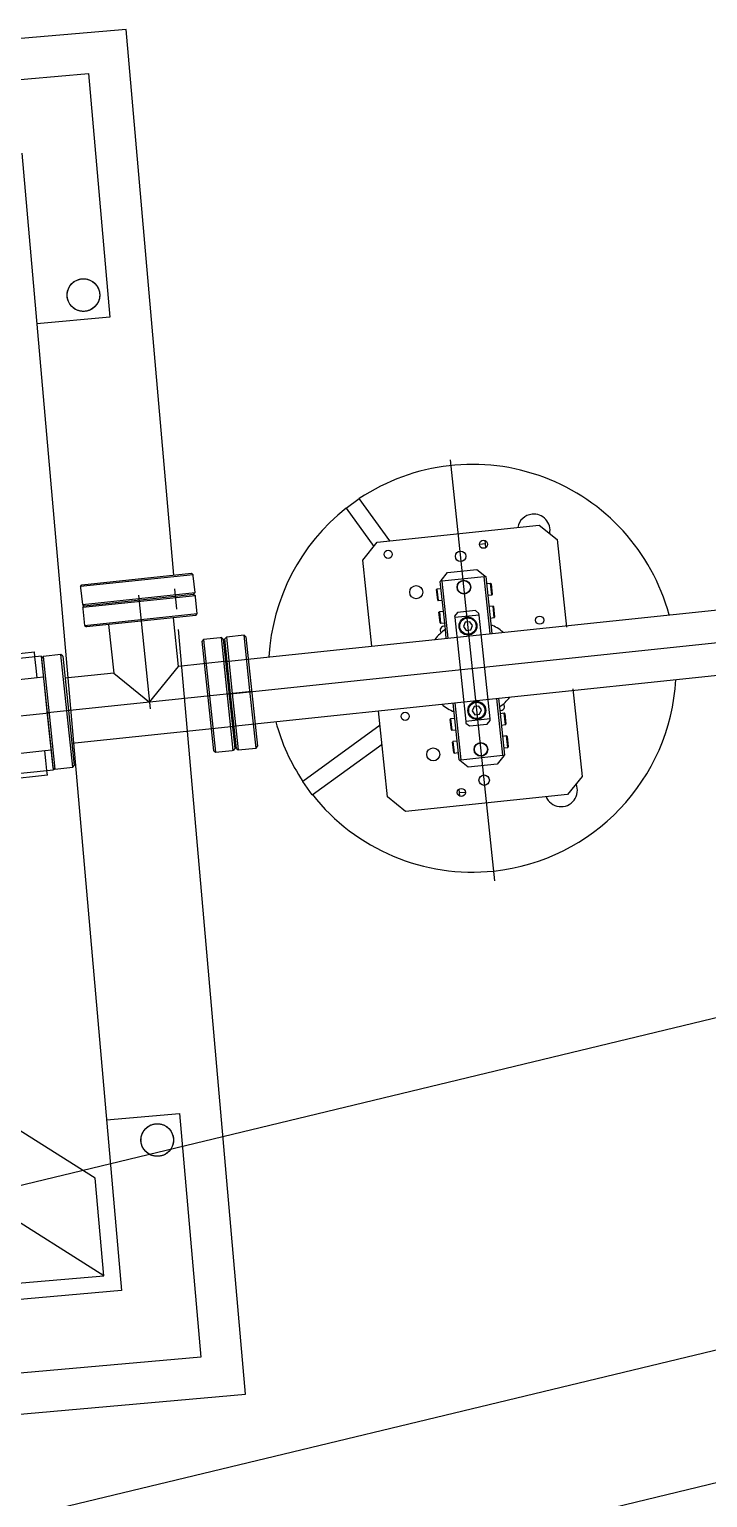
# Model space of a CAD drawing. Extents: x -50 to 48714, y -13211 to 6743.
# Drawn here: x 22263 to 22679, y -99 to 801 of the extents above; entities that cross this region are included whole.
import ezdxf

# ---------------------------------------------------------------- set-up
doc = ezdxf.new("R2010")
doc.units = 0
doc.header["$LTSCALE"] = 50
doc.linetypes.add('UE46_HMI$0$DASH_CENTER', pattern=[36, 24, -3, 6, -3])
doc.linetypes.add('UE46_HMI$0$PHANTOM', pattern=[2.5, 1.25, -0.25, 0.25, -0.25, 0.25, -0.25])
doc.layers.get('0').update_dxf_attribs({"linetype": 'CONTINUOUS'})
for name, color, linetype in [('UE46_HMI$0$1', 7, 'CONTINUOUS'), ('UE46_HMI$0$AM_VIS', 7, 'CONTINUOUS'), ('UE46_HMI$0$AUTOVUE_8', 7, 'CONTINUOUS'), ('UE46_HMI$0$MEDIENVERSORGUN', 40, 'CONTINUOUS')]:
    doc.layers.add(name, color=color, linetype=linetype)

# ---------------------------------------------------------------- blocks, each defined once
blk = doc.blocks.new('UE46_HMI$0$T_STUECK_CF40_1')
at = {"layer": 'UE46_HMI$0$1', "color": 7, "linetype": 'CONTINUOUS'}
for p, q in [((5294.99, 461.07), (5362.1, 468.12)), ((5362.1, 468.12), (5363.2, 467.23)), ((5363.2, 467.23), (5294.1, 459.97)), ((5294.1, 459.97), (5294.99, 461.07)), ((5294.1, 459.97), (5294.18, 459.17)), ((5294.18, 459.17), (5294.17, 459.17)), ((5294.17, 459.17), (5295.24, 449.03)), ((5363.29, 466.44), (5363.2, 467.23)), ((5363.29, 466.44), (5363.29, 466.44)), ((5364.36, 456.29), (5363.29, 466.44)), ((5295.24, 449.03), (5364.36, 456.29)), ((5364.56, 454.3), (5295.46, 447.04)), ((5296.35, 448.14), (5363.46, 455.19)), ((5363.46, 455.19), (5364.56, 454.3)), ((5363.47, 455.2), (5364.36, 456.29)), ((5364.64, 453.51), (5364.56, 454.3)), ((5364.64, 453.51), (5364.65, 453.51)), ((5365.72, 443.37), (5364.65, 453.51)), ((5295.24, 449.03), (5296.34, 448.14)), ((5295.46, 447.04), (5296.35, 448.14)), ((5295.46, 447.04), (5295.54, 446.25)), ((5295.54, 446.25), (5295.53, 446.25)), ((5295.53, 446.25), (5296.6, 436.1)), ((5296.6, 436.1), (5365.72, 443.37)), ((5364.83, 442.27), (5297.7, 435.21)), ((5364.83, 442.27), (5365.72, 443.37)), ((5296.6, 436.1), (5297.7, 435.21)), ((5311.37, 436.65), (5314.51, 406.81)), ((5354.29, 410.99), (5351.15, 440.83)), ((5383.58, 428.9), (5382.69, 427.8)), ((5386.22, 394.24), (5382.69, 427.8)), ((5394.52, 430.05), (5383.58, 428.9)), ((5383.58, 428.9), (5387.21, 394.34)), ((5398.07, 396.24), (5394.52, 430.05)), ((5395.62, 429.16), (5394.52, 430.05)), ((5395.62, 429.16), (5399.22, 394.85)), ((5271.2, 417.09), (5270.31, 415.99)), ((5273.74, 383.32), (5270.31, 415.99)), ((5282.14, 418.24), (5271.2, 417.09)), ((5271.2, 417.09), (5274.89, 381.94)), ((5285.75, 383.83), (5282.14, 418.24)), ((5283.24, 417.35), (5282.14, 418.24)), ((5283.24, 417.35), (5286.75, 383.93)), ((5384.13, 414.13), (5354.29, 410.99)), ((5314.51, 406.81), (5284.67, 403.68)), ((5314.51, 406.81), (5336.49, 389.01)), ((5336.49, 389.01), (5354.29, 410.99)), ((5401.78, 360.93), (5398.07, 396.24)), ((5389.74, 360.67), (5386.22, 394.24)), ((5387.21, 394.34), (5390.84, 359.78)), ((5399.22, 394.85), (5402.67, 362.03)), ((5277.36, 348.86), (5273.74, 383.32)), ((5274.89, 381.94), (5278.46, 347.97)), ((5289.4, 349.12), (5285.75, 383.83)), ((5286.75, 383.93), (5290.29, 350.22)), ((5288.85, 363.9), (5388.31, 374.35)), ((5389.74, 360.67), (5390.84, 359.78)), ((5390.84, 359.78), (5401.78, 360.93)), ((5401.78, 360.93), (5402.67, 362.03)), ((5277.36, 348.86), (5278.46, 347.97)), ((5278.46, 347.97), (5289.4, 349.12)), ((5289.4, 349.12), (5290.29, 350.22))]:
    blk.add_line(p, q, dxfattribs=at)
at = {"layer": 'UE46_HMI$0$1', "color": 4, "linetype": 'UE46_HMI$0$DASH_CENTER'}
for p, q in [((5329.59, 454.65), (5336.9, 385.08)), ((5399.14, 395.6), (5273.83, 382.43))]:
    blk.add_line(p, q, dxfattribs=at)
blk = doc.blocks.new('UE46_HMI$0$VAT_PNEUMATIKA4')
at = {"layer": 'UE46_HMI$0$1', "color": 4, "linetype": 'UE46_HMI$0$DASH_CENTER'}
blk.add_line((5238.03, 378.69), (5274.82, 382.57), dxfattribs=at)
at = {"layer": 'UE46_HMI$0$AUTOVUE_8', "color": 7, "linetype": 'CONTINUOUS'}
for p, q in [((5270.16, 417.28), (5235.35, 413.61)), ((5240.01, 417.11), (5265.87, 419.84)), ((5240.32, 414.13), (5240.01, 417.11)), ((5241.06, 407.17), (5240.32, 414.13)), ((5266.18, 416.86), (5265.87, 419.84)), ((5266.92, 409.9), (5266.18, 416.86)), ((5277.5, 347.66), (5270.16, 417.28)), ((5235.35, 413.61), (5242.69, 343.99)), ((5241.69, 401.2), (5241.06, 407.17)), ((5267.54, 403.93), (5266.92, 409.9)), ((5241.69, 401.2), (5236.72, 400.68)), ((5267.54, 403.93), (5241.69, 401.2)), ((5271.52, 404.35), (5267.54, 403.93)), ((5246.41, 356.45), (5241.44, 355.93)), ((5272.26, 359.18), (5246.41, 356.45)), ((5247.04, 350.48), (5246.41, 356.45)), ((5276.24, 359.6), (5272.26, 359.18)), ((5272.89, 353.21), (5272.26, 359.18)), ((5273.52, 347.24), (5272.89, 353.21)), ((5242.69, 343.99), (5277.5, 347.66)), ((5247.67, 344.52), (5247.04, 350.48)), ((5247.98, 341.53), (5247.67, 344.52)), ((5273.84, 344.26), (5247.98, 341.53)), ((5273.84, 344.26), (5273.52, 347.24))]:
    blk.add_line(p, q, dxfattribs=at)
blk = doc.blocks.new('UE46_HMI$0$ROHR4')
at = {"layer": 'UE46_HMI$0$1', "color": 7, "linetype": 'CONTINUOUS'}
for p, q in [((5383.13, 414.06), (6597.44, 541.69)), ((5387.31, 374.28), (6601.62, 501.91)), ((5369.65, 427.49), (5368.76, 426.39)), ((5375.82, 359.26), (5368.76, 426.39)), ((5379.79, 428.55), (5369.65, 427.49)), ((5369.65, 427.49), (5376.91, 358.37)), ((5380.59, 428.63), (5379.79, 428.54)), ((5379.79, 428.55), (5379.79, 428.54)), ((5381.69, 427.74), (5380.59, 428.63)), ((5387.85, 359.53), (5380.59, 428.63)), ((5381.69, 427.74), (5388.74, 360.62)), ((5388.74, 360.62), (5387.85, 359.53)), ((5375.82, 359.26), (5376.91, 358.37)), ((5376.91, 358.37), (5387.06, 359.43)), ((5387.85, 359.53), (5387.06, 359.44)), ((5387.06, 359.44), (5387.06, 359.43))]:
    blk.add_line(p, q, dxfattribs=at)
at = {"layer": 'UE46_HMI$0$1', "color": 4, "linetype": 'UE46_HMI$0$DASH_CENTER'}
blk.add_line((5384.22, 394.06), (6600.52, 521.9), dxfattribs=at)
blk = doc.blocks.new('UE46_HMI$0$SRS40_L___BLAT2')
at = {"layer": 'UE46_HMI$0$1', "color": 4, "linetype": 'UE46_HMI$0$DASH_CENTER'}
blk.add_line((5548.19, 279.54), (5521.06, 537.71), dxfattribs=at)
at = {"layer": 'UE46_HMI$0$1', "color": 7, "linetype": 'CONTINUOUS'}
for p, q in [((5456.98, 508.05), (5465.07, 513.92)), ((5483.9, 488), (5465.07, 513.92)), ((5456.98, 508.05), (5474.01, 484.6)), ((5476.09, 487.18), (5575.55, 497.63)), ((5575.55, 497.63), (5586.54, 488.73)), ((5467.19, 476.19), (5476.09, 487.18)), ((5542.57, 486.12), (5538.79, 485.72)), ((5542.57, 486.12), (5542.36, 488.14)), ((5542.8, 483.9), (5542.57, 486.12)), ((5586.54, 488.73), (5592.18, 435.03)), ((5472.73, 423.48), (5467.19, 476.19)), ((5515.27, 463.64), (5519.27, 468.59)), ((5519.27, 468.59), (5537.17, 470.47)), ((5537.17, 470.47), (5542.12, 466.47)), ((5514.82, 463.09), (5515.27, 463.64)), ((5517.71, 435.64), (5514.82, 463.09)), ((5515.27, 463.64), (5515.82, 463.2)), ((5541.68, 465.92), (5515.82, 463.2)), ((5515.82, 463.2), (5519.48, 428.39)), ((5542.12, 466.47), (5541.68, 465.92)), ((5545.33, 431.11), (5541.68, 465.92)), ((5542.12, 466.47), (5542.67, 466.02)), ((5542.67, 466.02), (5546.33, 431.21)), ((5545.68, 461.81), (5543.14, 461.55)), ((5546.41, 454.85), (5545.68, 461.81)), ((5545.95, 461.59), (5546.63, 455.12)), ((5513.21, 451.61), (5512.53, 458.08)), ((5515.29, 458.62), (5512.76, 458.35)), ((5512.76, 458.35), (5513.49, 451.39)), ((5513.49, 451.39), (5516.03, 451.66)), ((5543.87, 454.58), (5546.41, 454.85)), ((5514.68, 437.69), (5514, 444.15)), ((5516.76, 444.69), (5514.22, 444.43)), ((5514.22, 444.43), (5514.95, 437.47)), ((5525.37, 444.09), (5523.59, 441.89)), ((5523.59, 441.89), (5523.69, 440.9)), ((5538.61, 442.47), (5523.69, 440.9)), ((5536.31, 445.24), (5525.37, 444.09)), ((5538.5, 443.46), (5536.31, 445.24)), ((5538.61, 442.47), (5538.5, 443.46)), ((5545.3, 378.82), (5538.61, 442.47)), ((5547.14, 447.89), (5544.6, 447.62)), ((5547.87, 440.93), (5547.14, 447.89)), ((5547.41, 447.67), (5548.09, 441.2)), ((5514.95, 437.47), (5517.49, 437.73)), ((5517.92, 433.65), (5517.71, 435.64)), ((5518.48, 428.29), (5517.92, 433.65)), ((5523.69, 440.9), (5530.38, 377.25)), ((5530.12, 438.06), (5528.94, 435.42)), ((5528.94, 435.42), (5530.64, 433.08)), ((5532.92, 438.35), (5530.12, 438.06)), ((5530.64, 433.08), (5533.44, 433.38)), ((5534.61, 436.01), (5532.92, 438.35)), ((5533.44, 433.38), (5534.61, 436.01)), ((5545.34, 440.66), (5547.87, 440.93)), ((5596.15, 397.23), (5601.8, 343.53)), ((5526.32, 353.7), (5522.66, 388.5)), ((5523.66, 388.61), (5527.32, 353.8)), ((5553.17, 356.52), (5549.51, 391.33)), ((5550.51, 391.43), (5551.07, 386.06)), ((5482.45, 330.99), (5476.91, 383.7)), ((5521.58, 372.05), (5520.9, 378.52)), ((5523.66, 379.06), (5521.12, 378.79)), ((5521.12, 378.79), (5521.85, 371.83)), ((5545.3, 378.82), (5530.38, 377.25)), ((5535.55, 386.34), (5534.38, 383.7)), ((5534.38, 383.7), (5536.08, 381.37)), ((5538.35, 386.63), (5535.55, 386.34)), ((5536.08, 381.37), (5538.87, 381.66)), ((5540.05, 384.3), (5538.35, 386.63)), ((5538.87, 381.66), (5540.05, 384.3)), ((5545.4, 377.82), (5545.3, 378.82)), ((5551.07, 386.06), (5551.28, 384.07)), ((5551.28, 384.07), (5554.17, 356.62)), ((5554.04, 382.25), (5551.5, 381.98)), ((5554.77, 375.29), (5554.04, 382.25)), ((5554.31, 382.03), (5554.99, 375.56)), ((5477.84, 374.88), (5430.43, 340.43)), ((5521.85, 371.83), (5524.39, 372.09)), ((5530.38, 377.25), (5530.49, 376.26)), ((5530.49, 376.26), (5532.68, 374.48)), ((5532.68, 374.48), (5543.62, 375.62)), ((5543.62, 375.62), (5545.4, 377.82)), ((5552.23, 375.02), (5554.77, 375.29)), ((5436.31, 332.34), (5479.05, 363.39)), ((5523.04, 358.13), (5522.36, 364.59)), ((5525.12, 365.13), (5522.58, 364.87)), ((5522.58, 364.87), (5523.31, 357.9)), ((5555.5, 368.33), (5552.97, 368.06)), ((5553.7, 361.1), (5556.23, 361.36)), ((5556.23, 361.36), (5555.5, 368.33)), ((5555.78, 368.1), (5556.46, 361.64)), ((5523.31, 357.9), (5525.85, 358.17)), ((5526.87, 353.25), (5526.32, 353.7)), ((5527.32, 353.8), (5526.87, 353.25)), ((5531.82, 349.25), (5526.87, 353.25)), ((5527.32, 353.8), (5553.17, 356.52)), ((5549.72, 351.13), (5531.82, 349.25)), ((5553.72, 356.07), (5549.72, 351.13)), ((5553.72, 356.07), (5553.17, 356.52)), ((5554.17, 356.62), (5553.72, 356.07)), ((5601.8, 343.53), (5592.9, 332.54)), ((5436.31, 332.34), (5430.43, 340.43)), ((5526.2, 335.72), (5526.42, 333.6)), ((5526.42, 333.6), (5530.2, 333.99)), ((5526.42, 333.6), (5526.65, 331.47)), ((5493.45, 322.09), (5482.45, 330.99)), ((5592.9, 332.54), (5493.45, 322.09))]:
    blk.add_line(p, q, dxfattribs=at)
for centre, radius in [((5541.29, 485.88), 2.5), ((5482.81, 479.74), 2.5), ((5527.28, 478.48), 3.2), ((5527.28, 478.48), 3.2), ((5500.03, 456.51), 4), ((5529.27, 459.58), 4.2), ((5529.27, 459.58), 4), ((5531.78, 435.72), 5.5), ((5575.74, 439.33), 2.5), ((5531.78, 435.72), 5), ((5537.21, 384), 5.5), ((5537.21, 384), 5), ((5493.25, 380.39), 2.5), ((5510.48, 357.06), 4), ((5539.72, 360.13), 4.2), ((5539.72, 360.13), 4), ((5541.71, 341.24), 3.2), ((5541.71, 341.24), 3.2), ((5527.72, 333.73), 2.5)]:
    blk.add_circle(centre, radius, dxfattribs=at)
for centre, radius, start, end in [((5534.5, 409.86), 125, 15.2069, 123.70756), ((5534.5, 409.86), 125, 128.29244, 176.7931), ((5572.12, 494.36), 10, 96, 169.18604), ((5572.12, 494.36), 10, -10.98477, 96), ((5545.7, 461.56), 0.25, 6, 96), ((5512.78, 458.1), 0.25, 96, -174), ((5513.46, 451.64), 0.25, -174, -84), ((5546.38, 455.1), 0.25, -84, 6), ((5514.25, 444.18), 0.25, 96, -174), ((5547.17, 447.64), 0.25, 6, 96), ((5547.85, 441.18), 0.25, -84, 6), ((5534.5, 409.86), 29, 124.86573, 142.39718), ((5514.93, 437.72), 0.25, -174, -84), ((5517.26, 433.18), 2.5, 79.7398, -141.03859), ((5534.5, 409.86), 29, 49.60282, 67.13427), ((5534.5, 409.86), 125, -84, -3.2069), ((5534.5, 409.86), 29, -130.39718, -112.86573), ((5534.5, 409.86), 29, -55.13427, -37.60282), ((5551.73, 386.53), 2.5, -100.2602, 38.96141), ((5521.15, 378.54), 0.25, 96, -174), ((5554.06, 382), 0.25, 6, 96), ((5534.5, 409.86), 125, -164.7931, -146.29244), ((5521.83, 372.08), 0.25, -174, -84), ((5554.74, 375.54), 0.25, -84, 6), ((5522.61, 364.62), 0.25, 96, -174), ((5555.53, 368.08), 0.25, 6, 96), ((5556.21, 361.61), 0.25, -84, 6), ((5523.29, 358.15), 0.25, -174, -84), ((5588.87, 335.02), 10, -157.18604, 22.98477), ((5534.5, 409.86), 125, -141.70756, -84)]:
    blk.add_arc(centre, radius, start, end, dxfattribs=at)
blk = doc.blocks.new('UE46_HMI$0$SOCKEL__41')
at = {"layer": 'UE46_HMI$0$1', "color": 7, "linetype": 'CONTINUOUS'}
for p, q in [((5322.05, 801.55), (4634.67, 741.41)), ((5351.32, 466.99), (5322.05, 801.55)), ((4634.67, 741.41), (4707.88, -95.39)), ((5395.26, -35.26), (5359.69, 371.34)), ((4707.88, -95.39), (5395.26, -35.26))]:
    blk.add_line(p, q, dxfattribs=at)
at = {"layer": 'UE46_HMI$0$1', "color": 4, "linetype": 'UE46_HMI$0$PHANTOM'}
blk.add_line((5359.69, 371.34), (5351.32, 466.99), dxfattribs=at)
at = {"layer": 'UE46_HMI$0$AM_VIS', "color": 4, "linetype": 'UE46_HMI$0$PHANTOM'}
for centre in [(5165.89, 747.73), (4678.26, 705.07), (5295.9, 638.65), (4808.26, 595.99), (5341.22, 120.63), (4853.58, 77.96), (5232.13, -9.37), (4744.49, -52.04)]:
    blk.add_circle(centre, 10, dxfattribs=at)
blk = doc.blocks.new('UE46_HMI')
at = {"layer": 'UE46_HMI$0$1', "color": 7, "linetype": 'CONTINUOUS'}
blk.add_line((5248.57, 32.15), (5308.34, 37.38), dxfattribs=at)
at = {"layer": 'UE46_HMI$0$AM_VIS', "color": 7, "linetype": 'CONTINUOUS'}
for p, q in [((5149.64, 761.3), (5299.07, 774.37)), ((5299.07, 774.37), (5312.15, 624.94)), ((5258.17, 725.62), (5286.32, 403.82)), ((5312.15, 624.94), (5267.32, 621.02)), ((5289.81, 363.97), (5319.17, 28.29)), ((5303.11, 97.15), (5087.97, 232.83)), ((5308.34, 37.38), (5084.7, 178.42)), ((5310.02, 132.89), (5354.85, 136.81)), ((5354.85, 136.81), (5367.93, -12.62)), ((5308.34, 37.38), (5303.11, 97.15)), ((5319.17, 28.29), (4726.94, -23.53)), ((5319.17, 28.29), (5319.17, 28.29)), ((5367.93, -12.62), (5218.5, -25.69))]:
    blk.add_line(p, q, dxfattribs=at)
at = {"layer": 'UE46_HMI$0$AM_VIS', "color": 4, "linetype": 'UE46_HMI$0$PHANTOM'}
blk.add_line((5286.32, 403.82), (5289.81, 363.97), dxfattribs=at)
at = {"layer": 'UE46_HMI$0$AM_VIS', "color": 7, "linetype": 'CONTINUOUS'}
for centre in [(5295.9, 638.58), (5341.22, 120.56)]:
    blk.add_circle(centre, 10, dxfattribs=at)
at = {"layer": 'UE46_HMI$0$MEDIENVERSORGUN'}
for p, q in [((3511.28, -327.62), (6044.3, 282.4)), ((3530.1, -526.74), (6063.12, 83.28)), ((3537.63, -606.38), (6070.65, 3.64))]:
    blk.add_line(p, q, dxfattribs=at)
for name in ['UE46_HMI$0$SOCKEL__41', 'UE46_HMI$0$ROHR4', 'UE46_HMI$0$SRS40_L___BLAT2', 'UE46_HMI$0$T_STUECK_CF40_1', 'UE46_HMI$0$VAT_PNEUMATIKA4']:
    blk.add_blockref(name, (0, -0.07))

msp = doc.modelspace()

# ---------------------------------------------------------------- block references
msp.add_blockref('UE46_HMI', (17000, 0))

doc.saveas('drawing.dxf')
